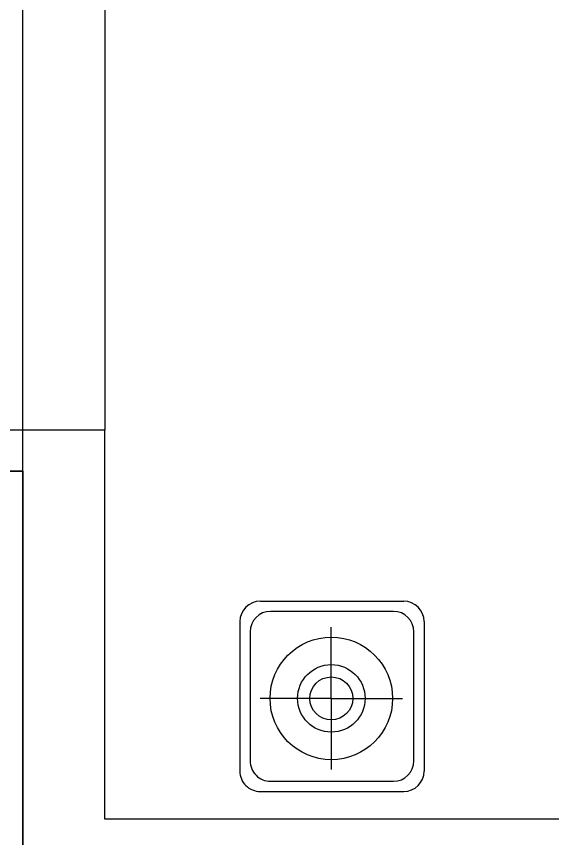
# Model space of a CAD drawing. Header units: millimetres. Extents: x 1143 to 39838, y 578 to 35727.
# Drawn here: x 4874 to 6183, y 19592 to 21599 of the extents above; entities that cross this region are included whole.
import ezdxf

# ---------------------------------------------------------------- set-up
doc = ezdxf.new("R2010")
doc.units = ezdxf.units.MM
for name, color, linetype in [('3', 7, 'Continuous'), ('JJ', 8, 'Continuous'), ('PUB_WINDW', 7, 'Continuous'), ('WALL', 255, 'Continuous'), ('WINDOW', 2, 'Continuous')]:
    doc.layers.add(name, color=color, linetype=linetype)
doc.styles.add('DIM_FONT', font='SIMPLEX', dxfattribs={"width": 0.8})
doc.styles.get("Standard").update_dxf_attribs({"font": 'arial.ttf'})

# ---------------------------------------------------------------- blocks, each defined once
blk = doc.blocks.new('A$C578550E8')
at = {"layer": 'JJ'}
for p, q in [((399.8, 464.6, -1600), (49.9, 464.6, -1600)), ((374.8, 439.7, -1600), (74.8, 439.7, -1600)), ((0, 49.9, -1600), (0, 414.8, -1600)), ((226.5, 237.3, -1600), (226.5, 411.1, -1600)), ((449.6, 49.9, -1600), (449.6, 414.8, -1600)), ((24.9, 389.8, -1600), (24.9, 74.8, -1600)), ((424.7, 74.8, -1600), (424.7, 389.8, -1600)), ((226.5, 237.3, -1600), (52.7, 237.3, -1600)), ((226.5, 237.3, -1600), (226.5, 63.4, -1600)), ((226.5, 237.3, -1600), (400.3, 237.3, -1600)), ((74.8, 24.9, -1600), (374.8, 24.9, -1600)), ((399.8, 0, -1600), (49.9, 0, -1600))]:
    blk.add_line(p, q, dxfattribs=at)
for radius in [149.6, 82.4, 52.4]:
    blk.add_circle((226.5, 237.3, -1600), radius, dxfattribs=at)
for centre, start, end in [((49.9, 414.8, -1600), 90, 180), ((399.8, 414.8, -1600), 360, 90), ((74.8, 389.8, -1600), 90, 180), ((374.8, 389.8, -1600), 360, 90), ((74.8, 74.8, -1600), 180, 270), ((374.8, 74.8, -1600), 270, 360), ((49.9, 49.9, -1600), 180, 270), ((399.8, 49.9, -1600), 270, 360)]:
    blk.add_arc(centre, 49.9, start, end, dxfattribs=at)
blk = doc.blocks.new('1T4F81聚福元')
at = {"layer": '3'}
blk.add_line((-20100, -7050), (-20100, -8850), dxfattribs=at)
at = {"layer": 'WALL'}
for p, q in [((-20100, -8850), (-20700, -8850)), ((-20100, -9800), (-20100, -8850)), ((-20300, -8950), (-20700, -8950)), ((-20300, -10000), (-20300, -8950)), ((-17000, -9800), (-20100, -9800))]:
    blk.add_line(p, q, dxfattribs=at)
at = {"layer": 'WINDOW'}
blk.add_lwpolyline([(-10400, -1000), (-18300, -1000), (-18300, -600), (-21600, -600), (-21600, -2000), (-21200, -2000), (-21200, -7000), (-20750, -7000), (-20700, -8950), (-20300, -8950), (-20300, -10000), (-13258, -10000), (-13258, -13400)], dxfattribs=at)
blk.add_lwpolyline([(-21200, -1000), (-10300, -1000), (-10300, -7500), (-7600, -7500), (-7600, -9600), (-8500, -9600), (-8500, -11600), (-13258, -11600), (-13258, -11500), (-11742, -11500), (-11742, -9700), (-14400, -9700), (-14400, -10000), (-20300, -10000), (-20300, -7000), (-21200, -7000)], close=True, dxfattribs=at)
at = {"layer": 'JJ', "rotation": 180}
blk.add_blockref('A$C578550E8', (-19320.2, -9267.5), dxfattribs=at)
at = {"style": 'DIM_FONT', "oblique": -180, "text_generation_flag": 4, "width": 0.8, "flags": 9}
for tag, p, rotation in [('XSIZE', (1326.3, -15051.1), 135), ('YSIZE', (1326.3, -15051.1), 135), ('XSIZE', (3900.1, -18100), 45), ('YSIZE', (3900.1, -18100), 45)]:
    blk.add_attdef(tag, p, '', height=0.5, rotation=rotation, dxfattribs=at)
at = {"layer": 'JJ', "oblique": -180, "text_generation_flag": 4, "width": 0.8, "flags": 9}
for p in [(1764.7, -14093.6), (2339, -19893.8)]:
    blk.add_attdef('XSIZE', p, '', height=0.441, dxfattribs=at)
blk.add_attdef('XSIZE', (-13521.8, -18540), '', height=0.441, rotation=90, dxfattribs=at)

msp = doc.modelspace()

# ---------------------------------------------------------------- block references
at = {"layer": 'PUB_WINDW'}
msp.add_blockref('1T4F81聚福元', (25189.3, 29439.1), dxfattribs=at)

doc.saveas('drawing.dxf')
